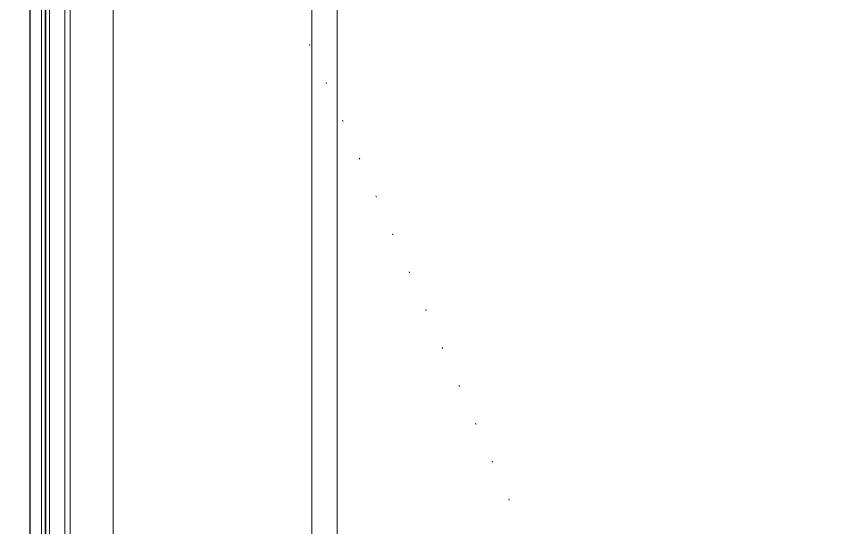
# Model space of a CAD drawing. Extents: x -2598 to 23780, y 0 to 8114.
# Drawn here: x 13051.5 to 13115.6, y 1744.8 to 1784.6 of the extents above; entities that cross this region are included whole.
import ezdxf

# ---------------------------------------------------------------- set-up
doc = ezdxf.new("R2010")
doc.units = 0
doc.header["$LTSCALE"] = 25
doc.header["$MEASUREMENT"] = 0
doc.linetypes.add('DOT2', pattern=[0.125, 0, -0.125])
doc.linetypes.add('HIDDEN', pattern=[0.375, 0.25, -0.125])
doc.layers.get('0').update_dxf_attribs({"color": 9, "lineweight": 9})
for name, color, linetype, lineweight in [('06B', 9, 'Continuous', 9), ('06D', 9, 'Continuous', 9), ('20', 9, 'DOT2', 9), ('35', 9, 'Continuous', 9), ('40', 9, 'Continuous', 9), ('40B', 9, 'Continuous', 9), ('cam s', 8, 'Continuous', 9)]:
    doc.layers.add(name, color=color, linetype=linetype, lineweight=lineweight)

# ---------------------------------------------------------------- blocks, each defined once
blk = doc.blocks.new('fsdfsfsfsfd')
at = {"layer": '06D'}
for p, q in [((52607.25, -74585.327), (52607.25, -74485.445)), ((52613.74, -74585.314), (52613.74, -74488.072))]:
    blk.add_line(p, q, dxfattribs=at)
at = {"layer": '06D', "elevation": 0}
blk.add_lwpolyline([(52591.75, -74474.977), (52589.75, -74474.977), (52589.75, -74595.977), (52591.75, -74595.977)], dxfattribs=at)
at = {"layer": '20', "elevation": 0}
blk.add_lwpolyline([(52607.49, -74590.872), (52562.943, -74489.432)], dxfattribs=at)
at = {"layer": 'cam s', "lineweight": 20}
for p, q in [((52610.612, -74486.423), (52610.612, -74584.204)), ((52611.012, -74486.423), (52611.012, -74584.204)), ((52612.212, -74486.423), (52612.212, -74583.514)), ((52612.512, -74486.423), (52612.512, -74583.514)), ((52612.55, -74486.423), (52612.55, -74583.514)), ((52612.85, -74486.423), (52612.85, -74583.514))]:
    blk.add_line(p, q, dxfattribs=at)
blk = doc.blocks.new('p-2. kat planı')
at = {"layer": '06D'}
blk.add_lwpolyline([(13072.5, 1701), (13076.5, 1701), (13076.5, 1824), (13072.5, 1824)], dxfattribs=at)
at = {"layer": '20', "linetype": 'HIDDEN'}
blk.add_lwpolyline([(16671.487, 2158.026, 0.152192), (13054.425, 1065.279, 0.152192)], format="xyb", dxfattribs=at)
at = {"layer": '40'}
blk.add_lwpolyline([(13054.425, 704.149, -0.030791), (13682.752, 1104.544), (13576.464, 1296.454, -0.024013), (14116.777, 1562.653), (14175.158, 1426.959), (14212.085, 1442.777), (14154.086, 1578.715, -0.023167), (14698.586, 1781.775), (14742.744, 1640.763), (14781.905, 1653.342), (14736.686, 1793.872, -0.023228), (15300.092, 1942.429), (15330.546, 1797.881), (15369.843, 1806.215), (15339.157, 1950.68, -0.024001), (15933.76, 2044.81), (15957.627, 1826.735, -0.029535), (16671.447, 1862.427), (16671.447, 2206.094), (16650.5, 2206.094, 0.149972), (13055.865, 1124.027), (13054.425, 1124.027)], format="xyb", close=True, dxfattribs=at)
at = {"layer": '40B'}
blk.add_lwpolyline([(13052.5, 1837.5), (13052.5, 1065.503), (13054.425, 1065.503, -0.152186), (16671.447, 2158.211), (16671.447, 2226.094), (16672.5, 2226.094), (16672.5, 2372.5), (15945, 2372.5), (15945, 2365), (14187.5, 2363), (14187.5, 2825), (13845, 2825), (13845, 1845), (13845, 1837.5)], format="xyb", close=True, dxfattribs=at)
at = {"rotation": 180}
blk.add_blockref('fsdfsfsfsfd', (65666.25, -72772.977), dxfattribs=at)

msp = doc.modelspace()

# ---------------------------------------------------------------- linework, layer by layer
at = {"layer": '06B'}
for points in [[(13055.865, 1124.027, -0.149972), (16650.5, 2206.094)], [(13033.607, 1157.262, -0.075525), (14783.962, 1979.921, -0.075525)]]:
    msp.add_lwpolyline(points, format="xyb", dxfattribs=at)
at = {"layer": '20', "linetype": 'HIDDEN'}
for points in [[(13074.5, 1250.478, -0.146575), (16650.5, 2301.358, -0.146575)], [(13074.5, 1209.101, -0.147553), (16652.5, 2266.705)]]:
    msp.add_lwpolyline(points, format="xyb", dxfattribs=at)
at = {"layer": '35'}
msp.add_lwpolyline([(16650.5, 2363), (16650.5, 2272.981, 0.147272), (13074.5, 1216.591), (13074.5, 1835), (13854.5, 1835), (13854.5, 2483.5), (13840.443, 2489.8), (13837.5, 2489.8), (13837.5, 2570.2), (13840.5, 2570.2), (13854.5, 2576.5), (13854.5, 2580), (13854.5, 2657), (13835.5, 2657), (13835.5, 2763), (13854.5, 2763), (13854.5, 2803), (14182.5, 2803), (14182.5, 2363)], format="xyb", close=True, dxfattribs=at)
msp.add_lwpolyline([(16670.804, 1862.432, 0.158669), (13096.043, 734.156, 0.158669)], format="xyb", dxfattribs=at)

# ---------------------------------------------------------------- block references
msp.add_blockref('p-2. kat planı', (0, 0))

doc.saveas('drawing.dxf')
